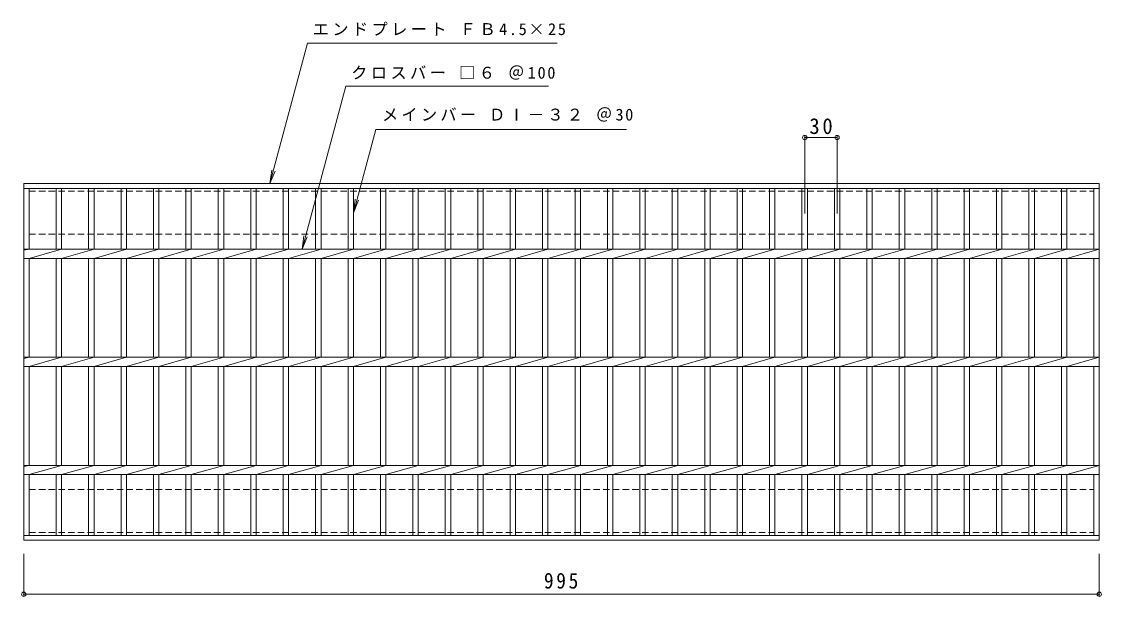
# Model space of a CAD drawing. Units: millimetres, scale not verified. Extents: x -794 to 868, y -687 to 536.
# Drawn here: x -794 to 205, y 5 to 536 of the extents above; entities that cross this region are included whole.
import ezdxf

# ---------------------------------------------------------------- set-up
doc = ezdxf.new("R2010")
doc.units = ezdxf.units.MM
doc.header["$LTSCALE"] = 5
doc.header["$PDMODE"] = 32
doc.header["$PDSIZE"] = 4
doc.linetypes.add('DASHED1', pattern=[1.8, 1.2, -0.6])
for name, color, linetype, lineweight in [('1-1_1-1ﾚｲﾔ', 2, 'Continuous', 9), ('1-2_1-2ﾚｲﾔ', 3, 'Continuous', 9), ('1-4_1-4ﾚｲﾔ', 7, 'Continuous', 9)]:
    doc.layers.add(name, color=color, linetype=linetype, lineweight=lineweight)
doc.styles.add('ＭＳ ゴシック', font='')
doc.styles.get('ＭＳ ゴシック').set_extended_font_data('MS Gothic')

msp = doc.modelspace()

# ---------------------------------------------------------------- linework, layer by layer
at = {"layer": '1-1_1-1ﾚｲﾔ', "linetype": 'DASHED1'}
for p, q in [((-787.096, 379.537), (197.904, 379.537)), ((-787.096, 339.537), (-787.096, 379.537)), ((197.904, 379.537), (197.904, 339.537)), ((-787.096, 339.537), (197.904, 339.537)), ((-787.096, 103.537), (-787.096, 63.537)), ((-787.096, 103.537), (197.904, 103.537)), ((197.904, 63.537), (197.904, 103.537)), ((-787.096, 63.537), (197.904, 63.537))]:
    msp.add_line(p, q, dxfattribs=at)
at = {"layer": '1-2_1-2ﾚｲﾔ'}
for p, q in [((-792.096, 386.537), (202.904, 386.537)), ((-792.096, 56.537), (-792.096, 386.537)), ((-792.096, 382.037), (202.904, 382.037)), ((-787.096, 325.776), (-787.096, 382.037)), ((-762.095, 382.037), (-762.095, 325.776)), ((-757.096, 382.037), (-757.096, 325.776)), ((-732.096, 382.037), (-732.096, 325.776)), ((-727.095, 382.037), (-727.095, 325.776)), ((-702.096, 382.037), (-702.096, 325.776)), ((-697.096, 382.037), (-697.096, 325.776)), ((-672.096, 382.037), (-672.096, 325.776)), ((-667.096, 382.037), (-667.096, 325.776)), ((-642.096, 382.037), (-642.096, 325.776)), ((-637.096, 382.037), (-637.096, 325.776)), ((-612.095, 382.037), (-612.095, 325.776)), ((-607.096, 382.037), (-607.096, 325.776)), ((-582.096, 382.037), (-582.096, 325.776)), ((-577.096, 382.037), (-577.096, 325.776)), ((-552.096, 382.037), (-552.096, 325.776)), ((-547.096, 382.037), (-547.096, 325.776)), ((-522.096, 382.037), (-522.096, 325.776)), ((-517.096, 382.037), (-517.096, 325.776)), ((-492.096, 382.037), (-492.096, 325.776)), ((-487.096, 382.037), (-487.096, 325.776)), ((-462.096, 382.037), (-462.096, 325.776)), ((-457.096, 382.037), (-457.096, 325.776)), ((-432.096, 382.037), (-432.096, 325.776)), ((-427.096, 382.037), (-427.096, 325.776)), ((-402.096, 382.037), (-402.096, 325.776)), ((-397.096, 382.037), (-397.096, 325.776)), ((-372.095, 382.037), (-372.095, 325.776)), ((-367.096, 382.037), (-367.096, 325.776)), ((-342.095, 382.037), (-342.095, 325.776)), ((-337.096, 382.037), (-337.096, 325.776)), ((-312.096, 382.037), (-312.096, 325.776)), ((-307.096, 382.037), (-307.096, 325.776)), ((-282.096, 382.037), (-282.096, 325.776)), ((-277.096, 382.037), (-277.096, 325.776)), ((-252.096, 382.037), (-252.096, 325.776)), ((-247.096, 382.037), (-247.096, 325.776)), ((-222.096, 382.037), (-222.096, 325.776)), ((-217.096, 382.037), (-217.096, 325.776)), ((-192.096, 382.037), (-192.096, 325.776)), ((-187.096, 382.037), (-187.096, 325.776)), ((-162.096, 382.037), (-162.096, 325.776)), ((-157.096, 382.037), (-157.096, 325.776)), ((-132.096, 382.037), (-132.096, 325.776)), ((-127.096, 382.037), (-127.096, 325.776)), ((-102.095, 382.037), (-102.095, 325.776)), ((-97.096, 382.037), (-97.096, 325.776)), ((-72.096, 382.037), (-72.096, 325.776)), ((-67.096, 382.037), (-67.096, 325.776)), ((-42.096, 382.037), (-42.096, 325.776)), ((-37.096, 382.037), (-37.096, 325.776)), ((-12.095, 382.037), (-12.095, 325.776)), ((-7.096, 382.037), (-7.096, 325.776)), ((17.904, 382.037), (17.904, 325.776)), ((22.904, 382.037), (22.904, 325.776)), ((47.904, 382.037), (47.904, 325.776)), ((52.904, 382.037), (52.904, 325.776)), ((77.905, 382.037), (77.905, 325.776)), ((82.904, 382.037), (82.904, 325.776)), ((107.905, 382.037), (107.905, 325.776)), ((112.905, 382.037), (112.905, 325.776)), ((137.904, 382.037), (137.904, 325.776)), ((142.904, 382.037), (142.904, 325.776)), ((167.905, 382.037), (167.905, 325.776)), ((172.905, 382.037), (172.905, 325.776)), ((197.905, 382.037), (197.905, 325.776)), ((202.904, 386.537), (202.904, 56.537)), ((-792.096, 325.776), (202.904, 325.776)), ((-787.096, 325.776), (-792.096, 324.776)), ((-757.096, 325.776), (-787.096, 317.297)), ((-727.095, 325.776), (-757.096, 317.297)), ((-697.096, 325.776), (-727.095, 317.297)), ((-667.096, 325.776), (-697.096, 317.297)), ((-637.096, 325.776), (-667.096, 317.297)), ((-607.096, 325.776), (-637.096, 317.297)), ((-577.096, 325.776), (-607.096, 317.297)), ((-547.096, 325.776), (-577.096, 317.297)), ((-517.096, 325.776), (-547.096, 317.297)), ((-487.096, 325.776), (-517.096, 317.297)), ((-457.096, 325.776), (-487.096, 317.297)), ((-427.096, 325.776), (-457.096, 317.297)), ((-397.096, 325.776), (-427.096, 317.297)), ((-367.096, 325.776), (-397.096, 317.297)), ((-337.096, 325.776), (-367.096, 317.297)), ((-307.095, 325.776), (-337.096, 317.297)), ((-277.096, 325.776), (-307.096, 317.297)), ((-247.096, 325.776), (-277.096, 317.297)), ((-217.096, 325.776), (-247.096, 317.297)), ((-187.096, 325.776), (-217.096, 317.297)), ((-157.096, 325.776), (-187.096, 317.297)), ((-127.096, 325.776), (-157.096, 317.297)), ((-97.096, 325.776), (-127.096, 317.297)), ((-67.095, 325.776), (-97.096, 317.297)), ((-37.096, 325.776), (-67.096, 317.297)), ((-7.096, 325.776), (-37.096, 317.297)), ((22.905, 325.776), (-7.096, 317.297)), ((52.904, 325.776), (22.904, 317.297)), ((82.904, 325.776), (52.904, 317.297)), ((112.905, 325.776), (82.904, 317.297)), ((142.905, 325.776), (112.905, 317.297)), ((172.905, 325.776), (142.904, 317.297)), ((202.904, 325.776), (172.905, 317.297)), ((-792.096, 317.297), (202.904, 317.297)), ((-787.096, 225.777), (-787.096, 317.297)), ((-762.095, 317.297), (-762.095, 225.777)), ((-757.096, 317.297), (-757.096, 225.777)), ((-732.096, 317.297), (-732.096, 225.777)), ((-727.095, 317.297), (-727.095, 225.777)), ((-702.096, 317.297), (-702.096, 225.777)), ((-697.096, 317.297), (-697.096, 225.777)), ((-672.096, 317.297), (-672.096, 225.777)), ((-667.096, 317.297), (-667.096, 225.777)), ((-642.096, 317.297), (-642.096, 225.777)), ((-637.096, 317.297), (-637.096, 225.777)), ((-612.095, 317.297), (-612.095, 225.777)), ((-607.096, 317.297), (-607.096, 225.777)), ((-582.096, 317.297), (-582.096, 225.777)), ((-577.096, 317.297), (-577.096, 225.777)), ((-552.096, 317.297), (-552.096, 225.777)), ((-547.096, 317.297), (-547.096, 225.777)), ((-522.096, 317.297), (-522.096, 225.777)), ((-517.096, 317.297), (-517.096, 225.777)), ((-492.096, 317.297), (-492.096, 225.777)), ((-487.096, 317.297), (-487.096, 225.777)), ((-462.096, 317.297), (-462.096, 225.777)), ((-457.096, 317.297), (-457.096, 225.777)), ((-432.096, 317.297), (-432.096, 225.777)), ((-427.096, 317.297), (-427.096, 225.777)), ((-402.096, 317.297), (-402.096, 225.777)), ((-397.096, 317.297), (-397.096, 225.777)), ((-372.095, 317.297), (-372.095, 225.777)), ((-367.096, 317.297), (-367.096, 225.777)), ((-342.095, 317.297), (-342.095, 225.777)), ((-337.096, 317.297), (-337.096, 225.777)), ((-312.096, 317.297), (-312.096, 225.777)), ((-307.096, 317.297), (-307.096, 225.777)), ((-282.096, 317.297), (-282.096, 225.777)), ((-277.096, 317.297), (-277.096, 225.777)), ((-252.096, 317.297), (-252.096, 225.777)), ((-247.096, 317.297), (-247.096, 225.777)), ((-222.096, 317.297), (-222.096, 225.777)), ((-217.096, 317.297), (-217.096, 225.777)), ((-192.096, 317.297), (-192.096, 225.777)), ((-187.096, 317.297), (-187.096, 225.777)), ((-162.096, 317.297), (-162.096, 225.777)), ((-157.096, 317.297), (-157.096, 225.777)), ((-132.096, 317.297), (-132.096, 225.777)), ((-127.096, 317.297), (-127.096, 225.777)), ((-102.095, 317.297), (-102.095, 225.777)), ((-97.096, 317.297), (-97.096, 225.777)), ((-72.096, 317.297), (-72.096, 225.777)), ((-67.096, 317.297), (-67.096, 225.777)), ((-42.096, 317.297), (-42.096, 225.777)), ((-37.096, 317.297), (-37.096, 225.777)), ((-12.095, 317.297), (-12.095, 225.777)), ((-7.096, 317.297), (-7.096, 225.777)), ((17.904, 317.297), (17.904, 225.777)), ((22.904, 317.297), (22.904, 225.777)), ((47.904, 317.297), (47.904, 225.777)), ((52.904, 317.297), (52.904, 225.777)), ((77.905, 317.297), (77.905, 225.777)), ((82.904, 317.297), (82.904, 225.777)), ((107.905, 317.297), (107.905, 225.777)), ((112.905, 317.297), (112.905, 225.777)), ((137.904, 317.297), (137.904, 225.777)), ((142.904, 317.297), (142.904, 225.777)), ((167.905, 317.297), (167.905, 225.777)), ((172.905, 317.297), (172.905, 225.777)), ((197.905, 317.297), (197.905, 225.777)), ((-792.096, 225.777), (202.904, 225.777)), ((-787.096, 225.777), (-792.096, 224.776)), ((-757.096, 225.777), (-787.096, 217.297)), ((-727.095, 225.777), (-757.096, 217.297)), ((-697.096, 225.777), (-727.095, 217.297)), ((-667.096, 225.777), (-697.096, 217.297)), ((-637.096, 225.777), (-667.096, 217.297)), ((-607.096, 225.777), (-637.096, 217.297)), ((-577.096, 225.777), (-607.096, 217.297)), ((-547.096, 225.777), (-577.096, 217.297)), ((-517.096, 225.777), (-547.096, 217.297)), ((-487.096, 225.777), (-517.096, 217.297)), ((-457.096, 225.777), (-487.096, 217.297)), ((-427.096, 225.777), (-457.096, 217.297)), ((-397.096, 225.777), (-427.096, 217.297)), ((-367.096, 225.777), (-397.096, 217.297)), ((-337.096, 225.777), (-367.096, 217.297)), ((-307.095, 225.777), (-337.096, 217.297)), ((-277.096, 225.777), (-307.096, 217.297)), ((-247.096, 225.777), (-277.096, 217.297)), ((-217.096, 225.777), (-247.096, 217.297)), ((-187.096, 225.777), (-217.096, 217.297)), ((-157.096, 225.777), (-187.096, 217.297)), ((-127.096, 225.777), (-157.096, 217.297)), ((-97.096, 225.777), (-127.096, 217.297)), ((-67.095, 225.777), (-97.096, 217.297)), ((-37.096, 225.777), (-67.096, 217.297)), ((-7.096, 225.777), (-37.096, 217.297)), ((22.905, 225.777), (-7.096, 217.297)), ((52.904, 225.777), (22.904, 217.297)), ((82.904, 225.777), (52.904, 217.297)), ((112.905, 225.777), (82.904, 217.297)), ((142.905, 225.777), (112.905, 217.297)), ((172.905, 225.777), (142.904, 217.297)), ((202.904, 225.777), (172.905, 217.297)), ((-792.096, 217.297), (202.904, 217.297)), ((-787.096, 125.776), (-787.096, 217.297)), ((-762.095, 217.297), (-762.095, 125.776)), ((-757.096, 217.297), (-757.096, 125.776)), ((-732.096, 217.297), (-732.096, 125.776)), ((-727.095, 217.297), (-727.095, 125.776)), ((-702.096, 217.297), (-702.096, 125.776)), ((-697.096, 217.297), (-697.096, 125.776)), ((-672.096, 217.297), (-672.096, 125.776)), ((-667.096, 217.297), (-667.096, 125.776)), ((-642.096, 217.297), (-642.096, 125.776)), ((-637.096, 217.297), (-637.096, 125.776)), ((-612.095, 217.297), (-612.095, 125.776)), ((-607.096, 217.297), (-607.096, 125.776)), ((-582.096, 217.297), (-582.096, 125.776)), ((-577.096, 217.297), (-577.096, 125.776)), ((-552.096, 217.297), (-552.096, 125.776)), ((-547.096, 217.297), (-547.096, 125.776)), ((-522.096, 217.297), (-522.096, 125.776)), ((-517.096, 217.297), (-517.096, 125.776)), ((-492.096, 217.297), (-492.096, 125.776)), ((-487.096, 217.297), (-487.096, 125.776)), ((-462.096, 217.297), (-462.096, 125.776)), ((-457.096, 217.297), (-457.096, 125.776)), ((-432.096, 217.297), (-432.096, 125.776)), ((-427.096, 217.297), (-427.096, 125.776)), ((-402.096, 217.297), (-402.096, 125.776)), ((-397.096, 217.297), (-397.096, 125.776)), ((-372.095, 217.297), (-372.095, 125.776)), ((-367.096, 217.297), (-367.096, 125.776)), ((-342.095, 217.297), (-342.095, 125.776)), ((-337.096, 217.297), (-337.096, 125.776)), ((-312.096, 217.297), (-312.096, 125.776)), ((-307.096, 217.297), (-307.096, 125.776)), ((-282.096, 217.297), (-282.096, 125.776)), ((-277.096, 217.297), (-277.096, 125.776)), ((-252.096, 217.297), (-252.096, 125.776)), ((-247.096, 217.297), (-247.096, 125.776)), ((-222.096, 217.297), (-222.096, 125.776)), ((-217.096, 217.297), (-217.096, 125.776)), ((-192.096, 217.297), (-192.096, 125.776)), ((-187.096, 217.297), (-187.096, 125.776)), ((-162.096, 217.297), (-162.096, 125.776)), ((-157.096, 217.297), (-157.096, 125.776)), ((-132.096, 217.297), (-132.096, 125.776)), ((-127.096, 217.297), (-127.096, 125.776)), ((-102.095, 217.297), (-102.095, 125.776)), ((-97.096, 217.297), (-97.096, 125.776)), ((-72.096, 217.297), (-72.096, 125.776)), ((-67.096, 217.297), (-67.096, 125.776)), ((-42.096, 217.297), (-42.096, 125.776)), ((-37.096, 217.297), (-37.096, 125.776)), ((-12.095, 217.297), (-12.095, 125.776)), ((-7.096, 217.297), (-7.096, 125.776)), ((17.904, 217.297), (17.904, 125.776)), ((22.904, 217.297), (22.904, 125.776)), ((47.904, 217.297), (47.904, 125.776)), ((52.904, 217.297), (52.904, 125.776)), ((77.905, 217.297), (77.905, 125.776)), ((82.904, 217.297), (82.904, 125.776)), ((107.905, 217.297), (107.905, 125.776)), ((112.905, 217.297), (112.905, 125.776)), ((137.904, 217.297), (137.904, 125.776)), ((142.904, 217.297), (142.904, 125.776)), ((167.905, 217.297), (167.905, 125.776)), ((172.905, 217.297), (172.905, 125.776)), ((197.905, 217.297), (197.905, 125.776)), ((-792.096, 125.776), (202.904, 125.776)), ((-787.096, 125.776), (-792.096, 124.776)), ((-757.096, 125.776), (-787.096, 117.296)), ((-727.095, 125.776), (-757.096, 117.296)), ((-697.096, 125.776), (-727.095, 117.296)), ((-667.096, 125.776), (-697.096, 117.296)), ((-637.096, 125.776), (-667.096, 117.296)), ((-607.096, 125.776), (-637.096, 117.296)), ((-577.096, 125.776), (-607.096, 117.296)), ((-547.096, 125.776), (-577.096, 117.296)), ((-517.096, 125.776), (-547.096, 117.296)), ((-487.096, 125.776), (-517.096, 117.296)), ((-457.096, 125.776), (-487.096, 117.296)), ((-427.096, 125.776), (-457.096, 117.296)), ((-397.096, 125.776), (-427.096, 117.296)), ((-367.096, 125.776), (-397.096, 117.296)), ((-337.096, 125.776), (-367.096, 117.296)), ((-307.095, 125.776), (-337.096, 117.296)), ((-277.096, 125.776), (-307.096, 117.296)), ((-247.096, 125.776), (-277.096, 117.296)), ((-217.096, 125.776), (-247.096, 117.296)), ((-187.096, 125.776), (-217.096, 117.296)), ((-157.096, 125.776), (-187.096, 117.296)), ((-127.096, 125.776), (-157.096, 117.296)), ((-97.096, 125.776), (-127.096, 117.296)), ((-67.095, 125.776), (-97.096, 117.296)), ((-37.096, 125.776), (-67.096, 117.296)), ((-7.096, 125.776), (-37.096, 117.296)), ((22.905, 125.776), (-7.096, 117.296)), ((52.904, 125.776), (22.904, 117.296)), ((82.904, 125.776), (52.904, 117.296)), ((112.905, 125.776), (82.904, 117.296)), ((142.905, 125.776), (112.905, 117.296)), ((172.905, 125.776), (142.904, 117.296)), ((202.904, 125.776), (172.905, 117.296)), ((-792.096, 117.296), (202.904, 117.296)), ((-787.096, 61.037), (-787.096, 117.296)), ((-762.095, 117.296), (-762.095, 61.037)), ((-757.096, 117.296), (-757.096, 61.037)), ((-732.096, 117.296), (-732.096, 61.037)), ((-727.095, 117.296), (-727.095, 61.037)), ((-702.096, 117.296), (-702.096, 61.037)), ((-697.096, 117.296), (-697.096, 61.037)), ((-672.096, 117.296), (-672.096, 61.037)), ((-667.096, 117.296), (-667.096, 61.037)), ((-642.096, 117.296), (-642.096, 61.037)), ((-637.096, 117.296), (-637.096, 61.037)), ((-612.095, 117.296), (-612.095, 61.037)), ((-607.096, 117.296), (-607.096, 61.037)), ((-582.096, 117.296), (-582.096, 61.037)), ((-577.096, 117.296), (-577.096, 61.037)), ((-552.096, 117.296), (-552.096, 61.037)), ((-547.096, 117.296), (-547.096, 61.037)), ((-522.096, 117.296), (-522.096, 61.037)), ((-517.096, 117.296), (-517.096, 61.037)), ((-492.096, 117.296), (-492.096, 61.037)), ((-487.096, 117.296), (-487.096, 61.037)), ((-462.096, 117.296), (-462.096, 61.037)), ((-457.096, 117.296), (-457.096, 61.037)), ((-432.096, 117.296), (-432.096, 61.037)), ((-427.096, 117.296), (-427.096, 61.037)), ((-402.096, 117.296), (-402.096, 61.037)), ((-397.096, 117.296), (-397.096, 61.037)), ((-372.095, 117.296), (-372.095, 61.037)), ((-367.096, 117.296), (-367.096, 61.037)), ((-342.095, 117.296), (-342.095, 61.037)), ((-337.096, 117.296), (-337.096, 61.037)), ((-312.096, 117.296), (-312.096, 61.037)), ((-307.096, 117.296), (-307.096, 61.037)), ((-282.096, 117.296), (-282.096, 61.037)), ((-277.096, 117.296), (-277.096, 61.037)), ((-252.096, 117.296), (-252.096, 61.037)), ((-247.096, 117.296), (-247.096, 61.037)), ((-222.096, 117.296), (-222.096, 61.037)), ((-217.096, 117.296), (-217.096, 61.037)), ((-192.096, 117.296), (-192.096, 61.037)), ((-187.096, 117.296), (-187.096, 61.037)), ((-162.096, 117.296), (-162.096, 61.037)), ((-157.096, 117.296), (-157.096, 61.037)), ((-132.096, 117.296), (-132.096, 61.037)), ((-127.096, 117.296), (-127.096, 61.037)), ((-102.095, 117.296), (-102.095, 61.037)), ((-97.096, 117.296), (-97.096, 61.037)), ((-72.096, 117.296), (-72.096, 61.037)), ((-67.096, 117.296), (-67.096, 61.037)), ((-42.096, 117.296), (-42.096, 61.037)), ((-37.096, 117.296), (-37.096, 61.037)), ((-12.095, 117.296), (-12.095, 61.037)), ((-7.096, 117.296), (-7.096, 61.037)), ((17.904, 117.296), (17.904, 61.037)), ((22.904, 117.296), (22.904, 61.037)), ((47.904, 117.296), (47.904, 61.037)), ((52.904, 117.296), (52.904, 61.037)), ((77.905, 117.296), (77.905, 61.037)), ((82.904, 117.296), (82.904, 61.037)), ((107.905, 117.296), (107.905, 61.037)), ((112.905, 117.296), (112.905, 61.037)), ((137.904, 117.296), (137.904, 61.037)), ((142.904, 117.296), (142.904, 61.037)), ((167.905, 117.296), (167.905, 61.037)), ((172.905, 117.296), (172.905, 61.037)), ((197.905, 117.296), (197.905, 61.037)), ((202.904, 61.037), (-792.096, 61.037)), ((202.904, 56.537), (-792.096, 56.537))]:
    msp.add_line(p, q, dxfattribs=at)
at = {"layer": '1-4_1-4ﾚｲﾔ'}
for p, q in [((-534.596, 325.776), (-494.2, 476.537)), ((-494.2, 476.537), (-306.662, 476.537)), ((-487.096, 359.537), (-466.464, 436.537)), ((-466.464, 436.537), (-234.408, 436.537)), ((-69.596, 358.778), (-69.596, 430.622)), ((-39.596, 358.778), (-39.596, 430.622)), ((-69.596, 429.122), (-39.596, 429.122)), ((-564.345, 386.537), (-562.714, 398.93)), ((-564.345, 386.537), (-559.562, 398.085)), ((-487.096, 359.537), (-485.464, 371.93)), ((-487.096, 359.537), (-482.312, 371.085)), ((-534.596, 325.776), (-532.964, 338.169)), ((-534.596, 325.776), (-529.812, 337.325)), ((-792.096, 44.037), (-792.096, 5.037)), ((202.904, 44.037), (202.904, 5.037)), ((-792.096, 6.537), (202.904, 6.537))]:
    msp.add_line(p, q, dxfattribs=at)
msp.add_lwpolyline([(-564.345, 386.537), (-529.512, 516.537), (-298.543, 516.537)], dxfattribs=at)
for p in [(-69.596, 429.122), (-39.596, 429.122), (-792.096, 6.537), (202.904, 6.537)]:
    msp.add_point(p, dxfattribs=at)

# ---------------------------------------------------------------- texts
at = {"layer": '1-4_1-4ﾚｲﾔ', "char_height": 11, "attachment_point": 7, "style": 'ＭＳ ゴシック'}
for s, insert in [('\\T1.21;エンドプレート\\~ＦＢ4.5×25', (-524.793, 523.25)), ('\\T1.21;クロスバー\\~□６\\~＠100', (-489.162, 482.526)), ('\\T1.2;メインバー\\~ＤⅠ－３２\\~＠30', (-460.658, 443.772))]:
    msp.add_mtext(s, dxfattribs=dict(at, insert=insert))
at = {"layer": '1-4_1-4ﾚｲﾔ', "color": 2, "char_height": 14.66, "attachment_point": 7, "style": 'ＭＳ ゴシック'}
for s, insert in [('\\T1.27;\\W0.95;30', (-65.221, 432.122)), ('\\T1.27;\\W0.9;995', (-310.846, 11.537))]:
    msp.add_mtext(s, dxfattribs=dict(at, insert=insert))

doc.saveas('drawing.dxf')
